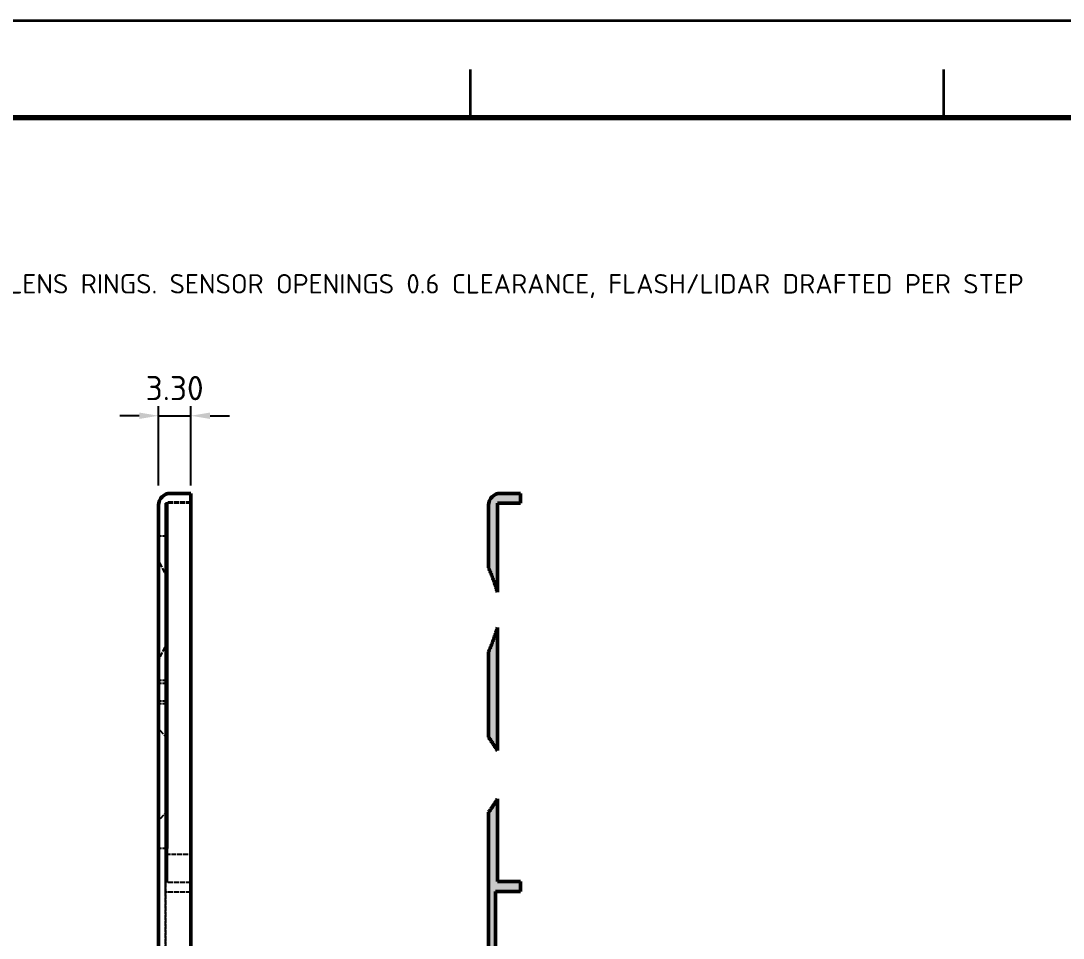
# Model space of a CAD drawing. Header units: millimetres. Extents: x 0 to 420, y 0 to 297.
# Drawn here: x 119.9 to 227.3, y 202.5 to 297 of the extents above; entities that cross this region are included whole.
import ezdxf
from ezdxf.enums import TextEntityAlignment as Align

# ---------------------------------------------------------------- set-up
doc = ezdxf.new("R2010")
doc.units = ezdxf.units.MM
doc.header["$LTSCALE"] = 0.4
doc.linetypes.add('DASHED', pattern=[1.524, 1.27, -0.254])
for name, color, linetype, lineweight in [('BORDER', 7, 'CONTINUOUS', 70), ('DIM', 4, 'CONTINUOUS', 18), ('HATCH', 8, 'CONTINUOUS', 13), ('HIDDEN', 8, 'DASHED', 25), ('OUTLINE', 7, 'CONTINUOUS', 50), ('SECTION', 7, 'CONTINUOUS', 50), ('TEXT', 7, 'CONTINUOUS', 25), ('TITLE', 7, 'CONTINUOUS', 35)]:
    doc.layers.add(name, color=color, linetype=linetype, lineweight=lineweight)
doc.styles.add('KHENSU', font='isocpeur.ttf')
doc.dimstyles.new('KHENSU', dxfattribs={"dimtxt": 2.5, "dimasz": 2, "dimexe": 1, "dimexo": 0.8, "dimgap": 0.6, "dimtad": 1, "dimdsep": 46, "dimtxsty": 'KHENSU', "dimcen": -1.5, "dimclrd": 4, "dimclre": 4, "dimclrt": 7, "dimazin": 3, "dimtfac": 1, "dimtmove": 2, "dimatfit": 3})

msp = doc.modelspace()

# ---------------------------------------------------------------- hatches: boundary and pattern name
at = {"layer": 'HATCH'}
h = msp.add_hatch(color=8, dxfattribs=at)
h.dxf.hatch_style = 1
h.paths.add_polyline_path([(171.4, 247.309), (171.232, 247.309), (171.064, 247.309), (170.896, 247.309), (170.729, 247.309), (170.561, 247.309), (170.393, 247.309), (170.225, 247.309), (170.057, 247.309), (169.889, 247.309), (169.721, 247.309), (169.553, 247.309), (169.386, 247.309), (169.218, 247.309), (169.05, 247.309), (169, 247.191), (169, 247.023), (169, 246.855), (169, 246.687), (169, 246.519), (169, 246.351), (169, 246.183), (169, 246.016), (169, 245.848), (169, 245.68), (169, 245.512), (169, 245.344), (169, 245.176), (169, 245.008), (169, 244.841), (169, 244.673), (169, 244.505), (169, 244.337), (169, 244.169), (169, 244.001), (169, 243.833), (169, 243.665), (169, 243.498), (169, 243.33), (169, 243.162), (169, 242.994), (169, 242.826), (169, 242.658), (169, 242.49), (169, 242.323), (169, 242.155), (169, 241.987), (169, 241.819), (169, 241.651), (169, 241.483), (169, 241.315), (169, 241.147), (169, 240.98), (169, 240.812), (169, 240.644), (169, 240.476), (169, 240.308), (169, 240.14), (169, 239.972), (169, 239.805), (169, 239.637), (169, 239.469), (169, 239.301), (169, 239.133), (169, 238.965), (169, 238.797), (169, 238.629), (169, 238.462), (169, 238.294), (168.999, 238.134), (168.953, 238.295), (168.906, 238.456), (168.856, 238.617), (168.804, 238.776), (168.751, 238.936), (168.696, 239.094), (168.64, 239.252), (168.582, 239.41), (168.524, 239.568), (168.464, 239.724), (168.404, 239.881), (168.342, 240.037), (168.28, 240.193), (168.217, 240.349), (168.153, 240.504), (168.1, 240.661), (168.1, 240.829), (168.1, 240.997), (168.1, 241.165), (168.1, 241.333), (168.1, 241.501), (168.1, 241.669), (168.1, 241.836), (168.1, 242.004), (168.1, 242.172), (168.1, 242.34), (168.1, 242.508), (168.1, 242.676), (168.1, 242.844), (168.1, 243.011), (168.1, 243.179), (168.1, 243.347), (168.1, 243.515), (168.1, 243.683), (168.1, 243.851), (168.1, 244.019), (168.1, 244.187), (168.1, 244.354), (168.1, 244.522), (168.1, 244.69), (168.1, 244.858), (168.1, 245.026), (168.1, 245.194), (168.1, 245.362), (168.1, 245.529), (168.1, 245.697), (168.1, 245.865), (168.1, 246.033), (168.1, 246.201), (168.1, 246.369), (168.1, 246.537), (168.1, 246.705), (168.1, 246.872), (168.1, 247.04), (168.105, 247.208), (168.132, 247.374), (168.181, 247.534), (168.253, 247.686), (168.344, 247.826), (168.455, 247.952), (168.582, 248.062), (168.723, 248.152), (168.876, 248.222), (169.036, 248.271), (169.202, 248.296), (169.37, 248.3), (169.538, 248.3), (169.705, 248.3), (169.873, 248.3), (170.041, 248.3), (170.209, 248.3), (170.377, 248.3), (170.545, 248.3), (170.713, 248.3), (170.881, 248.3), (171.048, 248.3), (171.216, 248.3), (171.384, 248.3), (171.4, 248.148), (171.4, 247.98), (171.4, 247.812), (171.4, 247.644), (171.4, 247.477), (171.4, 247.309)])
h = msp.add_hatch(color=8, dxfattribs=at)
h.dxf.hatch_style = 1
h.paths.add_polyline_path([(168.1, 223.16), (168.1, 223.328), (168.1, 223.497), (168.1, 223.665), (168.1, 223.834), (168.1, 224.002), (168.1, 224.17), (168.1, 224.339), (168.1, 224.507), (168.1, 224.676), (168.1, 224.844), (168.1, 225.013), (168.1, 225.181), (168.1, 225.35), (168.1, 225.518), (168.1, 225.687), (168.1, 225.855), (168.1, 226.024), (168.1, 226.192), (168.1, 226.361), (168.1, 226.529), (168.1, 226.698), (168.1, 226.866), (168.1, 227.035), (168.1, 227.203), (168.1, 227.372), (168.1, 227.54), (168.1, 227.709), (168.1, 227.877), (168.1, 228.045), (168.1, 228.214), (168.1, 228.382), (168.1, 228.551), (168.1, 228.719), (168.1, 228.888), (168.1, 229.056), (168.1, 229.225), (168.1, 229.393), (168.1, 229.562), (168.1, 229.73), (168.1, 229.899), (168.1, 230.067), (168.1, 230.236), (168.1, 230.404), (168.1, 230.573), (168.1, 230.741), (168.1, 230.91), (168.1, 231.078), (168.1, 231.247), (168.1, 231.415), (168.1, 231.584), (168.1, 231.752), (168.1, 231.921), (168.147, 232.08), (168.211, 232.236), (168.274, 232.392), (168.336, 232.548), (168.398, 232.705), (168.459, 232.862), (168.519, 233.019), (168.578, 233.177), (168.636, 233.336), (168.692, 233.494), (168.747, 233.653), (168.801, 233.813), (168.853, 233.973), (168.903, 234.134), (168.951, 234.296), (168.997, 234.458), (169, 234.314), (169, 234.146), (169, 233.977), (169, 233.809), (169, 233.64), (169, 233.472), (169, 233.303), (169, 233.135), (169, 232.966), (169, 232.798), (169, 232.629), (169, 232.461), (169, 232.292), (169, 232.124), (169, 231.955), (169, 231.787), (169, 231.618), (169, 231.45), (169, 231.281), (169, 231.113), (169, 230.945), (169, 230.776), (169, 230.608), (169, 230.439), (169, 230.271), (169, 230.102), (169, 229.934), (169, 229.765), (169, 229.597), (169, 229.428), (169, 229.26), (169, 229.091), (169, 228.923), (169, 228.754), (169, 228.586), (169, 228.417), (169, 228.249), (169, 228.08), (169, 227.912), (169, 227.743), (169, 227.575), (169, 227.406), (169, 227.238), (169, 227.07), (169, 226.901), (169, 226.733), (169, 226.564), (169, 226.396), (169, 226.227), (169, 226.059), (169, 225.89), (169, 225.722), (169, 225.553), (169, 225.385), (169, 225.216), (169, 225.048), (169, 224.879), (169, 224.711), (169, 224.542), (169, 224.374), (169, 224.205), (169, 224.037), (169, 223.868), (169, 223.7), (169, 223.531), (169, 223.363), (169, 223.194), (169, 223.026), (169, 222.858), (169, 222.689), (169, 222.521), (169, 222.352), (169, 222.184), (169, 222.015), (169, 221.847), (168.94, 221.897), (168.852, 222.041), (168.762, 222.184), (168.671, 222.326), (168.579, 222.466), (168.485, 222.606), (168.39, 222.746), (168.294, 222.884), (168.198, 223.022), (168.1, 223.16)])
h = msp.add_hatch(color=8, dxfattribs=at)
h.dxf.hatch_style = 1
h.paths.add_polyline_path([(171.4, 207.282), (171.232, 207.282), (171.065, 207.282), (170.897, 207.282), (170.729, 207.282), (170.561, 207.282), (170.394, 207.282), (170.226, 207.282), (170.058, 207.282), (169.89, 207.282), (169.723, 207.282), (169.555, 207.282), (169.387, 207.282), (169.219, 207.282), (169.052, 207.282), (168.884, 207.282), (168.8, 207.198), (168.8, 207.03), (168.8, 206.863), (168.8, 206.695), (168.8, 206.527), (168.8, 206.359), (168.8, 206.192), (168.8, 206.024), (168.8, 205.856), (168.8, 205.688), (168.8, 205.521), (168.8, 205.353), (168.8, 205.185), (168.8, 205.017), (168.8, 204.85), (168.8, 204.682), (168.8, 204.514), (168.8, 204.347), (168.8, 204.179), (168.8, 204.011), (168.8, 203.843), (168.8, 203.676), (168.8, 203.508), (168.8, 203.34), (168.8, 203.172), (168.8, 203.005), (168.8, 202.837), (168.8, 202.669), (168.8, 202.501), (168.8, 202.334), (168.8, 202.166), (168.8, 201.998), (168.8, 201.831), (168.8, 201.663), (168.8, 201.495), (168.8, 201.327), (168.8, 201.16), (168.8, 200.992), (168.8, 200.824), (168.8, 200.656), (168.789, 200.5), (168.621, 200.5), (168.453, 200.5), (168.285, 200.5), (168.118, 200.5), (168.1, 200.65), (168.1, 200.818), (168.1, 200.985), (168.1, 201.153), (168.1, 201.321), (168.1, 201.489), (168.1, 201.656), (168.1, 201.824), (168.1, 201.992), (168.1, 202.16), (168.1, 202.327), (168.1, 202.495), (168.1, 202.663), (168.1, 202.83), (168.1, 202.998), (168.1, 203.166), (168.1, 203.334), (168.1, 203.501), (168.1, 203.669), (168.1, 203.837), (168.1, 204.005), (168.1, 204.172), (168.1, 204.34), (168.1, 204.508), (168.1, 204.676), (168.1, 204.843), (168.1, 205.011), (168.1, 205.179), (168.1, 205.346), (168.1, 205.514), (168.1, 205.682), (168.1, 205.85), (168.1, 206.017), (168.1, 206.185), (168.1, 206.353), (168.1, 206.521), (168.1, 206.688), (168.1, 206.856), (168.1, 207.024), (168.1, 207.192), (168.1, 207.359), (168.1, 207.527), (168.1, 207.695), (168.1, 207.862), (168.1, 208.03), (168.1, 208.198), (168.1, 208.366), (168.1, 208.533), (168.1, 208.701), (168.1, 208.869), (168.1, 209.037), (168.1, 209.204), (168.1, 209.372), (168.1, 209.54), (168.1, 209.708), (168.1, 209.875), (168.1, 210.043), (168.1, 210.211), (168.1, 210.378), (168.1, 210.546), (168.1, 210.714), (168.1, 210.882), (168.1, 211.049), (168.1, 211.217), (168.1, 211.385), (168.1, 211.553), (168.1, 211.72), (168.1, 211.888), (168.1, 212.056), (168.1, 212.224), (168.1, 212.391), (168.1, 212.559), (168.1, 212.727), (168.1, 212.894), (168.1, 213.062), (168.1, 213.23), (168.1, 213.398), (168.1, 213.565), (168.1, 213.733), (168.1, 213.901), (168.1, 214.069), (168.1, 214.236), (168.1, 214.404), (168.1, 214.572), (168.1, 214.74), (168.1, 214.907), (168.1, 215.075), (168.1, 215.243), (168.1, 215.41), (168.18, 215.553), (168.276, 215.69), (168.372, 215.828), (168.466, 215.966), (168.56, 216.106), (168.652, 216.246), (168.743, 216.386), (168.833, 216.528), (168.921, 216.671), (169, 216.791), (169, 216.623), (169, 216.455), (169, 216.288), (169, 216.12), (169, 215.952), (169, 215.784), (169, 215.617), (169, 215.449), (169, 215.281), (169, 215.113), (169, 214.946), (169, 214.778), (169, 214.61), (169, 214.442), (169, 214.275), (169, 214.107), (169, 213.939), (169, 213.772), (169, 213.604), (169, 213.436), (169, 213.268), (169, 213.101), (169, 212.933), (169, 212.765), (169, 212.597), (169, 212.43), (169, 212.262), (169, 212.094), (169, 211.927), (169, 211.759), (169, 211.591), (169, 211.423), (169, 211.256), (169, 211.088), (169, 210.92), (169, 210.752), (169, 210.585), (169, 210.417), (169, 210.249), (169, 210.081), (169, 209.914), (169, 209.746), (169, 209.578), (169, 209.411), (169, 209.243), (169, 209.075), (169, 208.907), (169, 208.74), (169, 208.572), (169, 208.404), (169.055, 208.291), (169.223, 208.291), (169.39, 208.291), (169.558, 208.291), (169.726, 208.291), (169.894, 208.291), (170.061, 208.291), (170.229, 208.291), (170.397, 208.291), (170.565, 208.291), (170.732, 208.291), (170.9, 208.291), (171.068, 208.291), (171.235, 208.291), (171.4, 208.288), (171.4, 208.12), (171.4, 207.953), (171.4, 207.785), (171.4, 207.617), (171.4, 207.449), (171.4, 207.282)])

# ---------------------------------------------------------------- linework, layer by layer
at = {"layer": 'BORDER'}
msp.add_lwpolyline([(20, 10), (410, 10), (410, 287), (20, 287)], close=True, dxfattribs=at)
at = {"layer": 'HIDDEN'}
for p, q in [((137.4, 248.3), (135.3, 248.3)), ((137.4, 247.3), (134.8, 247.3)), ((137.4, 247.3), (134.8, 247.3)), ((137.4, 247.4), (135, 247.4)), ((137.4, 247.4), (135, 247.4)), ((135, 243.9), (134.1, 243.9)), ((135, 239.603), (134.1, 241.432)), ((134.1, 241.3), (134.1, 114.7)), ((134.8, 114.7), (134.8, 241.3)), ((137.4, 241.3), (137.4, 114.7)), ((137.4, 114.7), (137.4, 241.3)), ((134.8, 216.8), (134.8, 238.8)), ((135, 216.8), (135, 238.8)), ((135, 238.8), (135, 216.8)), ((137.4, 216.8), (137.4, 238.8)), ((137.4, 238.8), (137.4, 216.8)), ((137.4, 216.8), (137.4, 238.8)), ((135, 232.997), (134.1, 231.168)), ((135, 229), (134.1, 229)), ((135, 228.7), (134.1, 228.7)), ((135, 226.9), (134.1, 226.9)), ((135, 226.6), (134.1, 226.6)), ((135, 223.014), (134.1, 224.039)), ((135, 215.586), (134.1, 214.561)), ((135, 211.7), (134.1, 211.7)), ((134.8, 211.135), (137.4, 211.135)), ((134.8, 210.635), (134.8, 114.7)), ((137.4, 210.635), (137.4, 114.7)), ((137.4, 208.2), (135, 208.2)), ((137.4, 208.2), (135, 208.2)), ((137.4, 207.2), (134.8, 207.2)), ((137.4, 207.2), (134.8, 207.2))]:
    msp.add_line(p, q, dxfattribs=at)
for points in [[(137.4, 248.3), (137.4, 248.074), (137.4, 247.848), (137.4, 247.623), (137.4, 247.397), (137.4, 247.171), (137.4, 246.945), (137.4, 246.719), (137.4, 246.494), (137.4, 246.268), (137.4, 246.042), (137.4, 245.816), (137.4, 245.59), (137.4, 245.365), (137.4, 245.139), (137.4, 244.913), (137.4, 244.687), (137.4, 244.461), (137.4, 244.235), (137.4, 244.01), (137.4, 243.784), (137.4, 243.558), (137.4, 243.332), (137.4, 243.106), (137.4, 242.881), (137.4, 242.655), (137.4, 242.429), (137.4, 242.203), (137.4, 241.977), (137.4, 241.752), (137.4, 241.526), (137.4, 241.3)], [(134.1, 247.1), (134.1, 246.913), (134.1, 246.726), (134.1, 246.539), (134.1, 246.352), (134.1, 246.165), (134.1, 245.977), (134.1, 245.79), (134.1, 245.603), (134.1, 245.416), (134.1, 245.229), (134.1, 245.042), (134.1, 244.855), (134.1, 244.668), (134.1, 244.481), (134.1, 244.294), (134.1, 244.106), (134.1, 243.919), (134.1, 243.732), (134.1, 243.545), (134.1, 243.358), (134.1, 243.171), (134.1, 242.984), (134.1, 242.797), (134.1, 242.61), (134.1, 242.423), (134.1, 242.235), (134.1, 242.048), (134.1, 241.861), (134.1, 241.674), (134.1, 241.487), (134.1, 241.3)], [(134.8, 241.3), (134.8, 241.494), (134.8, 241.687), (134.8, 241.881), (134.8, 242.074), (134.8, 242.268), (134.8, 242.461), (134.8, 242.655), (134.8, 242.848), (134.8, 243.042), (134.8, 243.235), (134.8, 243.429), (134.8, 243.623), (134.8, 243.816), (134.8, 244.01), (134.8, 244.203), (134.8, 244.397), (134.8, 244.59), (134.8, 244.784), (134.8, 244.977), (134.8, 245.171), (134.8, 245.365), (134.8, 245.558), (134.8, 245.752), (134.8, 245.945), (134.8, 246.139), (134.8, 246.332), (134.8, 246.526), (134.8, 246.719), (134.8, 246.913), (134.8, 247.106), (134.8, 247.3)], [(134.8, 246.404), (134.8, 246.433), (134.8, 246.462), (134.8, 246.491), (134.8, 246.52), (134.8, 246.548), (134.8, 246.577), (134.8, 246.606), (134.8, 246.635), (134.8, 246.664), (134.8, 246.693), (134.8, 246.722), (134.8, 246.751), (134.8, 246.78), (134.8, 246.809), (134.8, 246.838), (134.8, 246.866), (134.8, 246.895), (134.8, 246.924), (134.8, 246.953), (134.8, 246.982), (134.8, 247.011), (134.8, 247.04), (134.8, 247.069), (134.8, 247.098), (134.8, 247.127), (134.8, 247.155), (134.8, 247.184), (134.8, 247.213), (134.8, 247.242), (134.8, 247.271), (134.8, 247.3)], [(135, 238.8), (135, 239.077), (135, 239.355), (135, 239.632), (135, 239.91), (135, 240.187), (135, 240.465), (135, 240.742), (135, 241.019), (135, 241.297), (135, 241.574), (135, 241.852), (135, 242.129), (135, 242.406), (135, 242.684), (135, 242.961), (135, 243.239), (135, 243.516), (135, 243.794), (135, 244.071), (135, 244.348), (135, 244.626), (135, 244.903), (135, 245.181), (135, 245.458), (135, 245.735), (135, 246.013), (135, 246.29), (135, 246.568), (135, 246.845), (135, 247.123), (135, 247.4)], [(135, 247.4), (135, 247.123), (135, 246.845), (135, 246.568), (135, 246.29), (135, 246.013), (135, 245.735), (135, 245.458), (135, 245.181), (135, 244.903), (135, 244.626), (135, 244.348), (135, 244.071), (135, 243.794), (135, 243.516), (135, 243.239), (135, 242.961), (135, 242.684), (135, 242.406), (135, 242.129), (135, 241.852), (135, 241.574), (135, 241.297), (135, 241.019), (135, 240.742), (135, 240.465), (135, 240.187), (135, 239.91), (135, 239.632), (135, 239.355), (135, 239.077), (135, 238.8)], [(137.4, 247.4), (137.4, 247.123), (137.4, 246.845), (137.4, 246.568), (137.4, 246.29), (137.4, 246.013), (137.4, 245.735), (137.4, 245.458), (137.4, 245.181), (137.4, 244.903), (137.4, 244.626), (137.4, 244.348), (137.4, 244.071), (137.4, 243.794), (137.4, 243.516), (137.4, 243.239), (137.4, 242.961), (137.4, 242.684), (137.4, 242.406), (137.4, 242.129), (137.4, 241.852), (137.4, 241.574), (137.4, 241.297), (137.4, 241.019), (137.4, 240.742), (137.4, 240.465), (137.4, 240.187), (137.4, 239.91), (137.4, 239.632), (137.4, 239.355), (137.4, 239.077), (137.4, 238.8)], [(137.4, 238.8), (137.4, 239.077), (137.4, 239.355), (137.4, 239.632), (137.4, 239.91), (137.4, 240.187), (137.4, 240.465), (137.4, 240.742), (137.4, 241.019), (137.4, 241.297), (137.4, 241.574), (137.4, 241.852), (137.4, 242.129), (137.4, 242.406), (137.4, 242.684), (137.4, 242.961), (137.4, 243.239), (137.4, 243.516), (137.4, 243.794), (137.4, 244.071), (137.4, 244.348), (137.4, 244.626), (137.4, 244.903), (137.4, 245.181), (137.4, 245.458), (137.4, 245.735), (137.4, 246.013), (137.4, 246.29), (137.4, 246.568), (137.4, 246.845), (137.4, 247.123), (137.4, 247.4)], [(137.4, 241.3), (137.4, 241.494), (137.4, 241.687), (137.4, 241.881), (137.4, 242.074), (137.4, 242.268), (137.4, 242.461), (137.4, 242.655), (137.4, 242.848), (137.4, 243.042), (137.4, 243.235), (137.4, 243.429), (137.4, 243.623), (137.4, 243.816), (137.4, 244.01), (137.4, 244.203), (137.4, 244.397), (137.4, 244.59), (137.4, 244.784), (137.4, 244.977), (137.4, 245.171), (137.4, 245.365), (137.4, 245.558), (137.4, 245.752), (137.4, 245.945), (137.4, 246.139), (137.4, 246.332), (137.4, 246.526), (137.4, 246.719), (137.4, 246.913), (137.4, 247.106), (137.4, 247.3)], [(137.4, 246.404), (137.4, 246.433), (137.4, 246.462), (137.4, 246.491), (137.4, 246.52), (137.4, 246.548), (137.4, 246.577), (137.4, 246.606), (137.4, 246.635), (137.4, 246.664), (137.4, 246.693), (137.4, 246.722), (137.4, 246.751), (137.4, 246.78), (137.4, 246.809), (137.4, 246.838), (137.4, 246.866), (137.4, 246.895), (137.4, 246.924), (137.4, 246.953), (137.4, 246.982), (137.4, 247.011), (137.4, 247.04), (137.4, 247.069), (137.4, 247.098), (137.4, 247.127), (137.4, 247.155), (137.4, 247.184), (137.4, 247.213), (137.4, 247.242), (137.4, 247.271), (137.4, 247.3)], [(134.8, 238.8), (134.8, 239.045), (134.8, 239.291), (134.8, 239.536), (134.8, 239.781), (134.8, 240.026), (134.8, 240.272), (134.8, 240.517), (134.8, 240.762), (134.8, 241.008), (134.8, 241.253), (134.8, 241.498), (134.8, 241.743), (134.8, 241.989), (134.8, 242.234), (134.8, 242.479), (134.8, 242.725), (134.8, 242.97), (134.8, 243.215), (134.8, 243.46), (134.8, 243.706), (134.8, 243.951), (134.8, 244.196), (134.8, 244.442), (134.8, 244.687), (134.8, 244.932), (134.8, 245.178), (134.8, 245.423), (134.8, 245.668), (134.8, 245.913), (134.8, 246.159), (134.8, 246.404)], [(137.4, 238.8), (137.4, 239.045), (137.4, 239.291), (137.4, 239.536), (137.4, 239.781), (137.4, 240.026), (137.4, 240.272), (137.4, 240.517), (137.4, 240.762), (137.4, 241.008), (137.4, 241.253), (137.4, 241.498), (137.4, 241.743), (137.4, 241.989), (137.4, 242.234), (137.4, 242.479), (137.4, 242.725), (137.4, 242.97), (137.4, 243.215), (137.4, 243.46), (137.4, 243.706), (137.4, 243.951), (137.4, 244.196), (137.4, 244.442), (137.4, 244.687), (137.4, 244.932), (137.4, 245.178), (137.4, 245.423), (137.4, 245.668), (137.4, 245.913), (137.4, 246.159), (137.4, 246.404)], [(134.1, 236.3), (134.1, 236.545), (134.1, 236.79), (134.1, 237.035), (134.1, 237.281), (134.1, 237.526), (134.1, 237.771), (134.1, 238.016), (134.1, 238.261), (134.1, 238.506), (134.1, 238.752), (134.1, 238.997), (134.1, 239.242), (134.1, 239.487), (134.1, 239.732), (134.1, 239.977), (134.1, 240.223), (134.1, 240.468), (134.1, 240.713), (134.1, 240.958), (134.1, 241.203), (134.1, 241.448), (134.1, 241.694), (134.1, 241.939), (134.1, 242.184), (134.1, 242.429), (134.1, 242.674), (134.1, 242.919), (134.1, 243.165), (134.1, 243.41), (134.1, 243.655), (134.1, 243.9)], [(134.1, 243.9), (134.1, 243.41), (134.1, 242.919), (134.1, 242.429), (134.1, 241.939), (134.1, 241.448), (134.1, 240.958), (134.1, 240.468), (134.1, 239.977), (134.1, 239.487), (134.1, 238.997), (134.1, 238.506), (134.1, 238.016), (134.1, 237.526), (134.1, 237.035), (134.1, 236.545), (134.1, 236.055), (134.1, 235.565), (134.1, 235.074), (134.1, 234.584), (134.1, 234.094), (134.1, 233.603), (134.1, 233.113), (134.1, 232.623), (134.1, 232.132), (134.1, 231.642), (134.1, 231.152), (134.1, 230.661), (134.1, 230.171), (134.1, 229.681), (134.1, 229.19), (134.1, 228.7)], [(135, 236.3), (135, 236.545), (135, 236.79), (135, 237.035), (135, 237.281), (135, 237.526), (135, 237.771), (135, 238.016), (135, 238.261), (135, 238.506), (135, 238.752), (135, 238.997), (135, 239.242), (135, 239.487), (135, 239.732), (135, 239.977), (135, 240.223), (135, 240.468), (135, 240.713), (135, 240.958), (135, 241.203), (135, 241.448), (135, 241.694), (135, 241.939), (135, 242.184), (135, 242.429), (135, 242.674), (135, 242.919), (135, 243.165), (135, 243.41), (135, 243.655), (135, 243.9)], [(135, 243.9), (135, 243.41), (135, 242.919), (135, 242.429), (135, 241.939), (135, 241.448), (135, 240.958), (135, 240.468), (135, 239.977), (135, 239.487), (135, 238.997), (135, 238.506), (135, 238.016), (135, 237.526), (135, 237.035), (135, 236.545), (135, 236.055), (135, 235.565), (135, 235.074), (135, 234.584), (135, 234.094), (135, 233.603), (135, 233.113), (135, 232.623), (135, 232.132), (135, 231.642), (135, 231.152), (135, 230.661), (135, 230.171), (135, 229.681), (135, 229.19), (135, 228.7)], [(134.1, 236.3), (134.1, 236.466), (134.1, 236.631), (134.1, 236.797), (134.1, 236.962), (134.1, 237.128), (134.1, 237.293), (134.1, 237.459), (134.1, 237.624), (134.1, 237.79), (134.1, 237.956), (134.1, 238.121), (134.1, 238.287), (134.1, 238.452), (134.1, 238.618), (134.1, 238.783), (134.1, 238.949), (134.1, 239.114), (134.1, 239.28), (134.1, 239.445), (134.1, 239.611), (134.1, 239.777), (134.1, 239.942), (134.1, 240.108), (134.1, 240.273), (134.1, 240.439), (134.1, 240.604), (134.1, 240.77), (134.1, 240.935), (134.1, 241.101), (134.1, 241.267), (134.1, 241.432)], [(134.1, 241.432), (134.1, 241.101), (134.1, 240.77), (134.1, 240.439), (134.1, 240.108), (134.1, 239.777), (134.1, 239.445), (134.1, 239.114), (134.1, 238.783), (134.1, 238.452), (134.1, 238.121), (134.1, 237.79), (134.1, 237.459), (134.1, 237.128), (134.1, 236.797), (134.1, 236.466), (134.1, 236.134), (134.1, 235.803), (134.1, 235.472), (134.1, 235.141), (134.1, 234.81), (134.1, 234.479), (134.1, 234.148), (134.1, 233.817), (134.1, 233.486), (134.1, 233.155), (134.1, 232.823), (134.1, 232.492), (134.1, 232.161), (134.1, 231.83), (134.1, 231.499), (134.1, 231.168)], [(135, 236.3), (135, 236.407), (135, 236.513), (135, 236.62), (135, 236.726), (135, 236.833), (135, 236.939), (135, 237.046), (135, 237.152), (135, 237.259), (135, 237.366), (135, 237.472), (135, 237.579), (135, 237.685), (135, 237.792), (135, 237.898), (135, 238.005), (135, 238.111), (135, 238.218), (135, 238.325), (135, 238.431), (135, 238.538), (135, 238.644), (135, 238.751), (135, 238.857), (135, 238.964), (135, 239.07), (135, 239.177), (135, 239.284), (135, 239.39), (135, 239.497), (135, 239.603)], [(135, 239.603), (135, 239.39), (135, 239.177), (135, 238.964), (135, 238.751), (135, 238.538), (135, 238.325), (135, 238.111), (135, 237.898), (135, 237.685), (135, 237.472), (135, 237.259), (135, 237.046), (135, 236.833), (135, 236.62), (135, 236.407), (135, 236.193), (135, 235.98), (135, 235.767), (135, 235.554), (135, 235.341), (135, 235.128), (135, 234.915), (135, 234.702), (135, 234.489), (135, 234.275), (135, 234.062), (135, 233.849), (135, 233.636), (135, 233.423), (135, 233.21), (135, 232.997)], [(134.1, 228.7), (134.1, 228.945), (134.1, 229.19), (134.1, 229.435), (134.1, 229.681), (134.1, 229.926), (134.1, 230.171), (134.1, 230.416), (134.1, 230.661), (134.1, 230.906), (134.1, 231.152), (134.1, 231.397), (134.1, 231.642), (134.1, 231.887), (134.1, 232.132), (134.1, 232.377), (134.1, 232.623), (134.1, 232.868), (134.1, 233.113), (134.1, 233.358), (134.1, 233.603), (134.1, 233.848), (134.1, 234.094), (134.1, 234.339), (134.1, 234.584), (134.1, 234.829), (134.1, 235.074), (134.1, 235.319), (134.1, 235.565), (134.1, 235.81), (134.1, 236.055), (134.1, 236.3)], [(134.1, 231.168), (134.1, 231.333), (134.1, 231.499), (134.1, 231.665), (134.1, 231.83), (134.1, 231.996), (134.1, 232.161), (134.1, 232.327), (134.1, 232.492), (134.1, 232.658), (134.1, 232.823), (134.1, 232.989), (134.1, 233.155), (134.1, 233.32), (134.1, 233.486), (134.1, 233.651), (134.1, 233.817), (134.1, 233.982), (134.1, 234.148), (134.1, 234.313), (134.1, 234.479), (134.1, 234.644), (134.1, 234.81), (134.1, 234.976), (134.1, 235.141), (134.1, 235.307), (134.1, 235.472), (134.1, 235.638), (134.1, 235.803), (134.1, 235.969), (134.1, 236.134), (134.1, 236.3)], [(135, 228.7), (135, 228.945), (135, 229.19), (135, 229.435), (135, 229.681), (135, 229.926), (135, 230.171), (135, 230.416), (135, 230.661), (135, 230.906), (135, 231.152), (135, 231.397), (135, 231.642), (135, 231.887), (135, 232.132), (135, 232.377), (135, 232.623), (135, 232.868), (135, 233.113), (135, 233.358), (135, 233.603), (135, 233.848), (135, 234.094), (135, 234.339), (135, 234.584), (135, 234.829), (135, 235.074), (135, 235.319), (135, 235.565), (135, 235.81), (135, 236.055), (135, 236.3)], [(135, 232.997), (135, 233.103), (135, 233.21), (135, 233.316), (135, 233.423), (135, 233.53), (135, 233.636), (135, 233.743), (135, 233.849), (135, 233.956), (135, 234.062), (135, 234.169), (135, 234.275), (135, 234.382), (135, 234.489), (135, 234.595), (135, 234.702), (135, 234.808), (135, 234.915), (135, 235.021), (135, 235.128), (135, 235.234), (135, 235.341), (135, 235.448), (135, 235.554), (135, 235.661), (135, 235.767), (135, 235.874), (135, 235.98), (135, 236.087), (135, 236.193), (135, 236.3)], [(134.1, 227.8), (134.1, 227.839), (134.1, 227.877), (134.1, 227.916), (134.1, 227.955), (134.1, 227.994), (134.1, 228.032), (134.1, 228.071), (134.1, 228.11), (134.1, 228.148), (134.1, 228.187), (134.1, 228.226), (134.1, 228.265), (134.1, 228.303), (134.1, 228.342), (134.1, 228.381), (134.1, 228.419), (134.1, 228.458), (134.1, 228.497), (134.1, 228.535), (134.1, 228.574), (134.1, 228.613), (134.1, 228.652), (134.1, 228.69), (134.1, 228.729), (134.1, 228.768), (134.1, 228.806), (134.1, 228.845), (134.1, 228.884), (134.1, 228.923), (134.1, 228.961), (134.1, 229)], [(134.1, 229), (134.1, 228.923), (134.1, 228.845), (134.1, 228.768), (134.1, 228.69), (134.1, 228.613), (134.1, 228.535), (134.1, 228.458), (134.1, 228.381), (134.1, 228.303), (134.1, 228.226), (134.1, 228.148), (134.1, 228.071), (134.1, 227.994), (134.1, 227.916), (134.1, 227.839), (134.1, 227.761), (134.1, 227.684), (134.1, 227.606), (134.1, 227.529), (134.1, 227.452), (134.1, 227.374), (134.1, 227.297), (134.1, 227.219), (134.1, 227.142), (134.1, 227.065), (134.1, 226.987), (134.1, 226.91), (134.1, 226.832), (134.1, 226.755), (134.1, 226.677), (134.1, 226.6)], [(135, 227.8), (135, 227.839), (135, 227.877), (135, 227.916), (135, 227.955), (135, 227.994), (135, 228.032), (135, 228.071), (135, 228.11), (135, 228.148), (135, 228.187), (135, 228.226), (135, 228.265), (135, 228.303), (135, 228.342), (135, 228.381), (135, 228.419), (135, 228.458), (135, 228.497), (135, 228.535), (135, 228.574), (135, 228.613), (135, 228.652), (135, 228.69), (135, 228.729), (135, 228.768), (135, 228.806), (135, 228.845), (135, 228.884), (135, 228.923), (135, 228.961), (135, 229)], [(135, 229), (135, 228.923), (135, 228.845), (135, 228.768), (135, 228.69), (135, 228.613), (135, 228.535), (135, 228.458), (135, 228.381), (135, 228.303), (135, 228.226), (135, 228.148), (135, 228.071), (135, 227.994), (135, 227.916), (135, 227.839), (135, 227.761), (135, 227.684), (135, 227.606), (135, 227.529), (135, 227.452), (135, 227.374), (135, 227.297), (135, 227.219), (135, 227.142), (135, 227.065), (135, 226.987), (135, 226.91), (135, 226.832), (135, 226.755), (135, 226.677), (135, 226.6)], [(134.1, 226.6), (134.1, 226.639), (134.1, 226.677), (134.1, 226.716), (134.1, 226.755), (134.1, 226.794), (134.1, 226.832), (134.1, 226.871), (134.1, 226.91), (134.1, 226.948), (134.1, 226.987), (134.1, 227.026), (134.1, 227.065), (134.1, 227.103), (134.1, 227.142), (134.1, 227.181), (134.1, 227.219), (134.1, 227.258), (134.1, 227.297), (134.1, 227.335), (134.1, 227.374), (134.1, 227.413), (134.1, 227.452), (134.1, 227.49), (134.1, 227.529), (134.1, 227.568), (134.1, 227.606), (134.1, 227.645), (134.1, 227.684), (134.1, 227.723), (134.1, 227.761), (134.1, 227.8)], [(135, 226.6), (135, 226.639), (135, 226.677), (135, 226.716), (135, 226.755), (135, 226.794), (135, 226.832), (135, 226.871), (135, 226.91), (135, 226.948), (135, 226.987), (135, 227.026), (135, 227.065), (135, 227.103), (135, 227.142), (135, 227.181), (135, 227.219), (135, 227.258), (135, 227.297), (135, 227.335), (135, 227.374), (135, 227.413), (135, 227.452), (135, 227.49), (135, 227.529), (135, 227.568), (135, 227.606), (135, 227.645), (135, 227.684), (135, 227.723), (135, 227.761), (135, 227.8)], [(134.1, 219.3), (134.1, 219.545), (134.1, 219.79), (134.1, 220.035), (134.1, 220.281), (134.1, 220.526), (134.1, 220.771), (134.1, 221.016), (134.1, 221.261), (134.1, 221.506), (134.1, 221.752), (134.1, 221.997), (134.1, 222.242), (134.1, 222.487), (134.1, 222.732), (134.1, 222.977), (134.1, 223.223), (134.1, 223.468), (134.1, 223.713), (134.1, 223.958), (134.1, 224.203), (134.1, 224.448), (134.1, 224.694), (134.1, 224.939), (134.1, 225.184), (134.1, 225.429), (134.1, 225.674), (134.1, 225.919), (134.1, 226.165), (134.1, 226.41), (134.1, 226.655), (134.1, 226.9)], [(134.1, 226.9), (134.1, 226.41), (134.1, 225.919), (134.1, 225.429), (134.1, 224.939), (134.1, 224.448), (134.1, 223.958), (134.1, 223.468), (134.1, 222.977), (134.1, 222.487), (134.1, 221.997), (134.1, 221.506), (134.1, 221.016), (134.1, 220.526), (134.1, 220.035), (134.1, 219.545), (134.1, 219.055), (134.1, 218.565), (134.1, 218.074), (134.1, 217.584), (134.1, 217.094), (134.1, 216.603), (134.1, 216.113), (134.1, 215.623), (134.1, 215.132), (134.1, 214.642), (134.1, 214.152), (134.1, 213.661), (134.1, 213.171), (134.1, 212.681), (134.1, 212.19), (134.1, 211.7)], [(135, 219.3), (135, 219.545), (135, 219.79), (135, 220.035), (135, 220.281), (135, 220.526), (135, 220.771), (135, 221.016), (135, 221.261), (135, 221.506), (135, 221.752), (135, 221.997), (135, 222.242), (135, 222.487), (135, 222.732), (135, 222.977), (135, 223.223), (135, 223.468), (135, 223.713), (135, 223.958), (135, 224.203), (135, 224.448), (135, 224.694), (135, 224.939), (135, 225.184), (135, 225.429), (135, 225.674), (135, 225.919), (135, 226.165), (135, 226.41), (135, 226.655), (135, 226.9)], [(135, 226.9), (135, 226.41), (135, 225.919), (135, 225.429), (135, 224.939), (135, 224.448), (135, 223.958), (135, 223.468), (135, 222.977), (135, 222.487), (135, 221.997), (135, 221.506), (135, 221.016), (135, 220.526), (135, 220.035), (135, 219.545), (135, 219.055), (135, 218.565), (135, 218.074), (135, 217.584), (135, 217.094), (135, 216.603), (135, 216.113), (135, 215.623), (135, 215.132), (135, 214.642), (135, 214.152), (135, 213.661), (135, 213.171), (135, 212.681), (135, 212.19), (135, 211.7)], [(134.1, 219.3), (134.1, 219.453), (134.1, 219.606), (134.1, 219.759), (134.1, 219.911), (134.1, 220.064), (134.1, 220.217), (134.1, 220.37), (134.1, 220.523), (134.1, 220.676), (134.1, 220.829), (134.1, 220.982), (134.1, 221.134), (134.1, 221.287), (134.1, 221.44), (134.1, 221.593), (134.1, 221.746), (134.1, 221.899), (134.1, 222.052), (134.1, 222.205), (134.1, 222.357), (134.1, 222.51), (134.1, 222.663), (134.1, 222.816), (134.1, 222.969), (134.1, 223.122), (134.1, 223.275), (134.1, 223.428), (134.1, 223.58), (134.1, 223.733), (134.1, 223.886), (134.1, 224.039)], [(134.1, 224.039), (134.1, 223.733), (134.1, 223.428), (134.1, 223.122), (134.1, 222.816), (134.1, 222.51), (134.1, 222.205), (134.1, 221.899), (134.1, 221.593), (134.1, 221.287), (134.1, 220.982), (134.1, 220.676), (134.1, 220.37), (134.1, 220.064), (134.1, 219.759), (134.1, 219.453), (134.1, 219.147), (134.1, 218.841), (134.1, 218.536), (134.1, 218.23), (134.1, 217.924), (134.1, 217.618), (134.1, 217.313), (134.1, 217.007), (134.1, 216.701), (134.1, 216.395), (134.1, 216.09), (134.1, 215.784), (134.1, 215.478), (134.1, 215.172), (134.1, 214.867), (134.1, 214.561)], [(135, 219.3), (135, 219.42), (135, 219.54), (135, 219.659), (135, 219.779), (135, 219.899), (135, 220.019), (135, 220.139), (135, 220.258), (135, 220.378), (135, 220.498), (135, 220.618), (135, 220.738), (135, 220.857), (135, 220.977), (135, 221.097), (135, 221.217), (135, 221.337), (135, 221.456), (135, 221.576), (135, 221.696), (135, 221.816), (135, 221.936), (135, 222.055), (135, 222.175), (135, 222.295), (135, 222.415), (135, 222.535), (135, 222.654), (135, 222.774), (135, 222.894), (135, 223.014)], [(135, 223.014), (135, 222.774), (135, 222.535), (135, 222.295), (135, 222.055), (135, 221.816), (135, 221.576), (135, 221.337), (135, 221.097), (135, 220.857), (135, 220.618), (135, 220.378), (135, 220.139), (135, 219.899), (135, 219.659), (135, 219.42), (135, 219.18), (135, 218.941), (135, 218.701), (135, 218.461), (135, 218.222), (135, 217.982), (135, 217.743), (135, 217.503), (135, 217.263), (135, 217.024), (135, 216.784), (135, 216.545), (135, 216.305), (135, 216.065), (135, 215.826), (135, 215.586)], [(134.1, 211.7), (134.1, 211.945), (134.1, 212.19), (134.1, 212.435), (134.1, 212.681), (134.1, 212.926), (134.1, 213.171), (134.1, 213.416), (134.1, 213.661), (134.1, 213.906), (134.1, 214.152), (134.1, 214.397), (134.1, 214.642), (134.1, 214.887), (134.1, 215.132), (134.1, 215.377), (134.1, 215.623), (134.1, 215.868), (134.1, 216.113), (134.1, 216.358), (134.1, 216.603), (134.1, 216.848), (134.1, 217.094), (134.1, 217.339), (134.1, 217.584), (134.1, 217.829), (134.1, 218.074), (134.1, 218.319), (134.1, 218.565), (134.1, 218.81), (134.1, 219.055), (134.1, 219.3)], [(134.1, 214.561), (134.1, 214.714), (134.1, 214.867), (134.1, 215.02), (134.1, 215.172), (134.1, 215.325), (134.1, 215.478), (134.1, 215.631), (134.1, 215.784), (134.1, 215.937), (134.1, 216.09), (134.1, 216.243), (134.1, 216.395), (134.1, 216.548), (134.1, 216.701), (134.1, 216.854), (134.1, 217.007), (134.1, 217.16), (134.1, 217.313), (134.1, 217.466), (134.1, 217.618), (134.1, 217.771), (134.1, 217.924), (134.1, 218.077), (134.1, 218.23), (134.1, 218.383), (134.1, 218.536), (134.1, 218.689), (134.1, 218.841), (134.1, 218.994), (134.1, 219.147), (134.1, 219.3)], [(135, 211.7), (135, 211.945), (135, 212.19), (135, 212.435), (135, 212.681), (135, 212.926), (135, 213.171), (135, 213.416), (135, 213.661), (135, 213.906), (135, 214.152), (135, 214.397), (135, 214.642), (135, 214.887), (135, 215.132), (135, 215.377), (135, 215.623), (135, 215.868), (135, 216.113), (135, 216.358), (135, 216.603), (135, 216.848), (135, 217.094), (135, 217.339), (135, 217.584), (135, 217.829), (135, 218.074), (135, 218.319), (135, 218.565), (135, 218.81), (135, 219.055), (135, 219.3)], [(135, 215.586), (135, 215.706), (135, 215.826), (135, 215.946), (135, 216.065), (135, 216.185), (135, 216.305), (135, 216.425), (135, 216.545), (135, 216.664), (135, 216.784), (135, 216.904), (135, 217.024), (135, 217.144), (135, 217.263), (135, 217.383), (135, 217.503), (135, 217.623), (135, 217.743), (135, 217.862), (135, 217.982), (135, 218.102), (135, 218.222), (135, 218.342), (135, 218.461), (135, 218.581), (135, 218.701), (135, 218.821), (135, 218.941), (135, 219.06), (135, 219.18), (135, 219.3)], [(134.8, 207.2), (134.8, 207.51), (134.8, 207.819), (134.8, 208.129), (134.8, 208.439), (134.8, 208.748), (134.8, 209.058), (134.8, 209.368), (134.8, 209.677), (134.8, 209.987), (134.8, 210.297), (134.8, 210.606), (134.8, 210.916), (134.8, 211.226), (134.8, 211.535), (134.8, 211.845), (134.8, 212.155), (134.8, 212.465), (134.8, 212.774), (134.8, 213.084), (134.8, 213.394), (134.8, 213.703), (134.8, 214.013), (134.8, 214.323), (134.8, 214.632), (134.8, 214.942), (134.8, 215.252), (134.8, 215.561), (134.8, 215.871), (134.8, 216.181), (134.8, 216.49), (134.8, 216.8)], [(135, 208.2), (135, 208.477), (135, 208.755), (135, 209.032), (135, 209.31), (135, 209.587), (135, 209.865), (135, 210.142), (135, 210.419), (135, 210.697), (135, 210.974), (135, 211.252), (135, 211.529), (135, 211.806), (135, 212.084), (135, 212.361), (135, 212.639), (135, 212.916), (135, 213.194), (135, 213.471), (135, 213.748), (135, 214.026), (135, 214.303), (135, 214.581), (135, 214.858), (135, 215.135), (135, 215.413), (135, 215.69), (135, 215.968), (135, 216.245), (135, 216.523), (135, 216.8)], [(135, 208.2), (135, 208.477), (135, 208.755), (135, 209.032), (135, 209.31), (135, 209.587), (135, 209.865), (135, 210.142), (135, 210.419), (135, 210.697), (135, 210.974), (135, 211.252), (135, 211.529), (135, 211.806), (135, 212.084), (135, 212.361), (135, 212.639), (135, 212.916), (135, 213.194), (135, 213.471), (135, 213.748), (135, 214.026), (135, 214.303), (135, 214.581), (135, 214.858), (135, 215.135), (135, 215.413), (135, 215.69), (135, 215.968), (135, 216.245), (135, 216.523), (135, 216.8)], [(137.4, 207.2), (137.4, 207.51), (137.4, 207.819), (137.4, 208.129), (137.4, 208.439), (137.4, 208.748), (137.4, 209.058), (137.4, 209.368), (137.4, 209.677), (137.4, 209.987), (137.4, 210.297), (137.4, 210.606), (137.4, 210.916), (137.4, 211.226), (137.4, 211.535), (137.4, 211.845), (137.4, 212.155), (137.4, 212.465), (137.4, 212.774), (137.4, 213.084), (137.4, 213.394), (137.4, 213.703), (137.4, 214.013), (137.4, 214.323), (137.4, 214.632), (137.4, 214.942), (137.4, 215.252), (137.4, 215.561), (137.4, 215.871), (137.4, 216.181), (137.4, 216.49), (137.4, 216.8)], [(137.4, 216.8), (137.4, 216.523), (137.4, 216.245), (137.4, 215.968), (137.4, 215.69), (137.4, 215.413), (137.4, 215.135), (137.4, 214.858), (137.4, 214.581), (137.4, 214.303), (137.4, 214.026), (137.4, 213.748), (137.4, 213.471), (137.4, 213.194), (137.4, 212.916), (137.4, 212.639), (137.4, 212.361), (137.4, 212.084), (137.4, 211.806), (137.4, 211.529), (137.4, 211.252), (137.4, 210.974), (137.4, 210.697), (137.4, 210.419), (137.4, 210.142), (137.4, 209.865), (137.4, 209.587), (137.4, 209.31), (137.4, 209.032), (137.4, 208.755), (137.4, 208.477), (137.4, 208.2)], [(137.4, 208.2), (137.4, 208.477), (137.4, 208.755), (137.4, 209.032), (137.4, 209.31), (137.4, 209.587), (137.4, 209.865), (137.4, 210.142), (137.4, 210.419), (137.4, 210.697), (137.4, 210.974), (137.4, 211.252), (137.4, 211.529), (137.4, 211.806), (137.4, 212.084), (137.4, 212.361), (137.4, 212.639), (137.4, 212.916), (137.4, 213.194), (137.4, 213.471), (137.4, 213.748), (137.4, 214.026), (137.4, 214.303), (137.4, 214.581), (137.4, 214.858), (137.4, 215.135), (137.4, 215.413), (137.4, 215.69), (137.4, 215.968), (137.4, 216.245), (137.4, 216.523), (137.4, 216.8)], [(134.8, 210.635), (134.8, 210.651), (134.8, 210.667), (134.8, 210.683), (134.8, 210.699), (134.8, 210.715), (134.8, 210.732), (134.8, 210.748), (134.8, 210.764), (134.8, 210.78), (134.8, 210.796), (134.8, 210.812), (134.8, 210.828), (134.8, 210.844), (134.8, 210.861), (134.8, 210.877), (134.8, 210.893), (134.8, 210.909), (134.8, 210.925), (134.8, 210.941), (134.8, 210.957), (134.8, 210.973), (134.8, 210.99), (134.8, 211.006), (134.8, 211.022), (134.8, 211.038), (134.8, 211.054), (134.8, 211.07), (134.8, 211.086), (134.8, 211.103), (134.8, 211.119), (134.8, 211.135)], [(134.8, 211.135), (134.8, 211.128), (134.8, 211.122), (134.8, 211.116), (134.8, 211.11), (134.8, 211.103), (134.8, 211.097), (134.8, 211.091), (134.8, 211.085), (134.8, 211.078), (134.8, 211.072), (134.8, 211.066), (134.8, 211.059), (134.8, 211.053), (134.8, 211.047), (134.8, 211.041), (134.8, 211.034), (134.8, 211.028), (134.8, 211.022), (134.8, 211.015), (134.8, 211.009), (134.8, 211.003), (134.8, 210.997), (134.8, 210.99), (134.8, 210.984), (134.8, 210.978), (134.8, 210.971), (134.8, 210.965), (134.8, 210.959), (134.8, 210.953), (134.8, 210.946), (134.8, 210.94)], [(134.8, 207.2), (134.8, 207.321), (134.8, 207.441), (134.8, 207.562), (134.8, 207.683), (134.8, 207.803), (134.8, 207.924), (134.8, 208.045), (134.8, 208.165), (134.8, 208.286), (134.8, 208.406), (134.8, 208.527), (134.8, 208.648), (134.8, 208.768), (134.8, 208.889), (134.8, 209.01), (134.8, 209.13), (134.8, 209.251), (134.8, 209.372), (134.8, 209.492), (134.8, 209.613), (134.8, 209.734), (134.8, 209.854), (134.8, 209.975), (134.8, 210.095), (134.8, 210.216), (134.8, 210.337), (134.8, 210.457), (134.8, 210.578), (134.8, 210.699), (134.8, 210.819), (134.8, 210.94)], [(137.4, 210.635), (137.4, 210.651), (137.4, 210.667), (137.4, 210.683), (137.4, 210.699), (137.4, 210.715), (137.4, 210.732), (137.4, 210.748), (137.4, 210.764), (137.4, 210.78), (137.4, 210.796), (137.4, 210.812), (137.4, 210.828), (137.4, 210.844), (137.4, 210.861), (137.4, 210.877), (137.4, 210.893), (137.4, 210.909), (137.4, 210.925), (137.4, 210.941), (137.4, 210.957), (137.4, 210.973), (137.4, 210.99), (137.4, 211.006), (137.4, 211.022), (137.4, 211.038), (137.4, 211.054), (137.4, 211.07), (137.4, 211.086), (137.4, 211.103), (137.4, 211.119), (137.4, 211.135)], [(137.4, 211.135), (137.4, 211.128), (137.4, 211.122), (137.4, 211.116), (137.4, 211.11), (137.4, 211.103), (137.4, 211.097), (137.4, 211.091), (137.4, 211.085), (137.4, 211.078), (137.4, 211.072), (137.4, 211.066), (137.4, 211.059), (137.4, 211.053), (137.4, 211.047), (137.4, 211.041), (137.4, 211.034), (137.4, 211.028), (137.4, 211.022), (137.4, 211.015), (137.4, 211.009), (137.4, 211.003), (137.4, 210.997), (137.4, 210.99), (137.4, 210.984), (137.4, 210.978), (137.4, 210.971), (137.4, 210.965), (137.4, 210.959), (137.4, 210.953), (137.4, 210.946), (137.4, 210.94)], [(137.4, 207.2), (137.4, 207.321), (137.4, 207.441), (137.4, 207.562), (137.4, 207.683), (137.4, 207.803), (137.4, 207.924), (137.4, 208.045), (137.4, 208.165), (137.4, 208.286), (137.4, 208.406), (137.4, 208.527), (137.4, 208.648), (137.4, 208.768), (137.4, 208.889), (137.4, 209.01), (137.4, 209.13), (137.4, 209.251), (137.4, 209.372), (137.4, 209.492), (137.4, 209.613), (137.4, 209.734), (137.4, 209.854), (137.4, 209.975), (137.4, 210.095), (137.4, 210.216), (137.4, 210.337), (137.4, 210.457), (137.4, 210.578), (137.4, 210.699), (137.4, 210.819), (137.4, 210.94)]]:
    msp.add_lwpolyline(points, dxfattribs=at)
msp.add_arc((135.3, 247.1), 1.2, 90, 180, dxfattribs=at)
at = {"layer": 'OUTLINE'}
for p, q in [((137.4, 248.3), (135.3, 248.3)), ((134.1, 114.7), (134.1, 241.3)), ((137.4, 114.7), (137.4, 241.3))]:
    msp.add_line(p, q, dxfattribs=at)
for points in [[(137.4, 241.3), (137.4, 241.526), (137.4, 241.752), (137.4, 241.977), (137.4, 242.203), (137.4, 242.429), (137.4, 242.655), (137.4, 242.881), (137.4, 243.106), (137.4, 243.332), (137.4, 243.558), (137.4, 243.784), (137.4, 244.01), (137.4, 244.235), (137.4, 244.461), (137.4, 244.687), (137.4, 244.913), (137.4, 245.139), (137.4, 245.365), (137.4, 245.59), (137.4, 245.816), (137.4, 246.042), (137.4, 246.268), (137.4, 246.494), (137.4, 246.719), (137.4, 246.945), (137.4, 247.171), (137.4, 247.397), (137.4, 247.623), (137.4, 247.848), (137.4, 248.074), (137.4, 248.3)], [(134.1, 241.3), (134.1, 241.487), (134.1, 241.674), (134.1, 241.861), (134.1, 242.048), (134.1, 242.235), (134.1, 242.423), (134.1, 242.61), (134.1, 242.797), (134.1, 242.984), (134.1, 243.171), (134.1, 243.358), (134.1, 243.545), (134.1, 243.732), (134.1, 243.919), (134.1, 244.106), (134.1, 244.294), (134.1, 244.481), (134.1, 244.668), (134.1, 244.855), (134.1, 245.042), (134.1, 245.229), (134.1, 245.416), (134.1, 245.603), (134.1, 245.79), (134.1, 245.977), (134.1, 246.165), (134.1, 246.352), (134.1, 246.539), (134.1, 246.726), (134.1, 246.913), (134.1, 247.1)]]:
    msp.add_lwpolyline(points, dxfattribs=at)
msp.add_arc((135.3, 247.1), 1.2, 90, 180, dxfattribs=at)
at = {"layer": 'SECTION'}
for p, q in [((169.3, 248.3), (171.4, 248.3)), ((171.4, 248.3), (171.4, 247.309)), ((168.1, 240.633), (168.1, 247.1)), ((171.4, 247.309), (169, 247.309)), ((169, 247.309), (169, 238.13)), ((169, 234.47), (169, 221.796)), ((168.1, 223.16), (168.1, 231.967)), ((169, 216.804), (169, 208.291)), ((168.1, 200.5), (168.1, 215.44)), ((169, 208.291), (171.4, 208.291)), ((171.4, 208.291), (171.4, 207.282)), ((171.4, 207.282), (168.8, 207.282)), ((168.8, 207.282), (168.8, 200.5))]:
    msp.add_line(p, q, dxfattribs=at)
for points in [[(168.1, 240.633), (168.133, 240.554), (168.166, 240.474), (168.198, 240.395), (168.231, 240.315), (168.263, 240.236), (168.295, 240.156), (168.327, 240.076), (168.358, 239.997), (168.39, 239.917), (168.421, 239.837), (168.452, 239.757), (168.483, 239.676), (168.513, 239.596), (168.543, 239.516), (168.573, 239.435), (168.603, 239.355), (168.632, 239.274), (168.661, 239.193), (168.69, 239.112), (168.718, 239.031), (168.746, 238.95), (168.774, 238.869), (168.801, 238.787), (168.828, 238.706), (168.854, 238.624), (168.879, 238.542), (168.905, 238.46), (168.929, 238.378), (168.954, 238.295), (168.977, 238.213), (169, 238.13)], [(169, 234.47), (168.977, 234.387), (168.954, 234.305), (168.929, 234.222), (168.905, 234.14), (168.879, 234.058), (168.854, 233.976), (168.828, 233.894), (168.801, 233.813), (168.774, 233.731), (168.746, 233.65), (168.718, 233.569), (168.69, 233.488), (168.661, 233.407), (168.632, 233.326), (168.603, 233.245), (168.573, 233.165), (168.543, 233.084), (168.513, 233.004), (168.483, 232.924), (168.452, 232.843), (168.421, 232.763), (168.39, 232.683), (168.358, 232.603), (168.327, 232.524), (168.295, 232.444), (168.263, 232.364), (168.231, 232.285), (168.198, 232.205), (168.166, 232.126), (168.133, 232.046), (168.1, 231.967)], [(168.1, 223.16), (168.131, 223.117), (168.161, 223.074), (168.192, 223.031), (168.222, 222.988), (168.252, 222.944), (168.283, 222.901), (168.313, 222.858), (168.343, 222.815), (168.373, 222.771), (168.402, 222.728), (168.432, 222.684), (168.462, 222.641), (168.491, 222.597), (168.521, 222.553), (168.55, 222.509), (168.579, 222.466), (168.608, 222.422), (168.637, 222.377), (168.666, 222.333), (168.695, 222.289), (168.723, 222.245), (168.752, 222.2), (168.78, 222.156), (168.808, 222.111), (168.836, 222.067), (168.864, 222.022), (168.891, 221.977), (168.919, 221.932), (168.946, 221.887), (168.973, 221.841), (169, 221.796)], [(169, 216.804), (168.973, 216.759), (168.946, 216.713), (168.919, 216.668), (168.891, 216.623), (168.864, 216.578), (168.836, 216.533), (168.808, 216.489), (168.78, 216.444), (168.752, 216.4), (168.723, 216.355), (168.695, 216.311), (168.666, 216.267), (168.637, 216.223), (168.608, 216.178), (168.579, 216.134), (168.55, 216.091), (168.521, 216.047), (168.491, 216.003), (168.462, 215.959), (168.432, 215.916), (168.402, 215.872), (168.373, 215.829), (168.343, 215.785), (168.313, 215.742), (168.283, 215.699), (168.252, 215.656), (168.222, 215.612), (168.192, 215.569), (168.161, 215.526), (168.131, 215.483), (168.1, 215.44)]]:
    msp.add_lwpolyline(points, dxfattribs=at)
msp.add_arc((169.3, 247.1), 1.2, 90, 180, dxfattribs=at)
at = {"layer": 'TITLE'}
for p, q in [((166.25, 287), (166.25, 292)), ((215, 287), (215, 292))]:
    msp.add_line(p, q, dxfattribs=at)
msp.add_lwpolyline([(0, 0), (420, 0), (420, 297), (0, 297)], close=True, dxfattribs=at)

# ---------------------------------------------------------------- texts
at = {"layer": 'TEXT', "style": 'KHENSU'}
msp.add_text('CAMERA PLATE 0.9 THK OVER PLATEAU, FACE LEVEL WITH LENS RINGS. SENSOR OPENINGS 0.6 CLEARANCE, FLASH/LIDAR DRAFTED PER STEP', height=2, dxfattribs=at).set_placement((42.25, 268.3), align=Align.BOTTOM_LEFT)

# ---------------------------------------------------------------- dimensions: what is measured, and where the dimension line sits
at = {"layer": 'DIM'}
msp.add_linear_dim(base=(134.1, 256.3), p1=(134.1, 248.3), p2=(137.4, 248.3), text='3.30', dimstyle='KHENSU', override={"dimlfac": 1}, dxfattribs=at).render()

doc.saveas('drawing.dxf')
